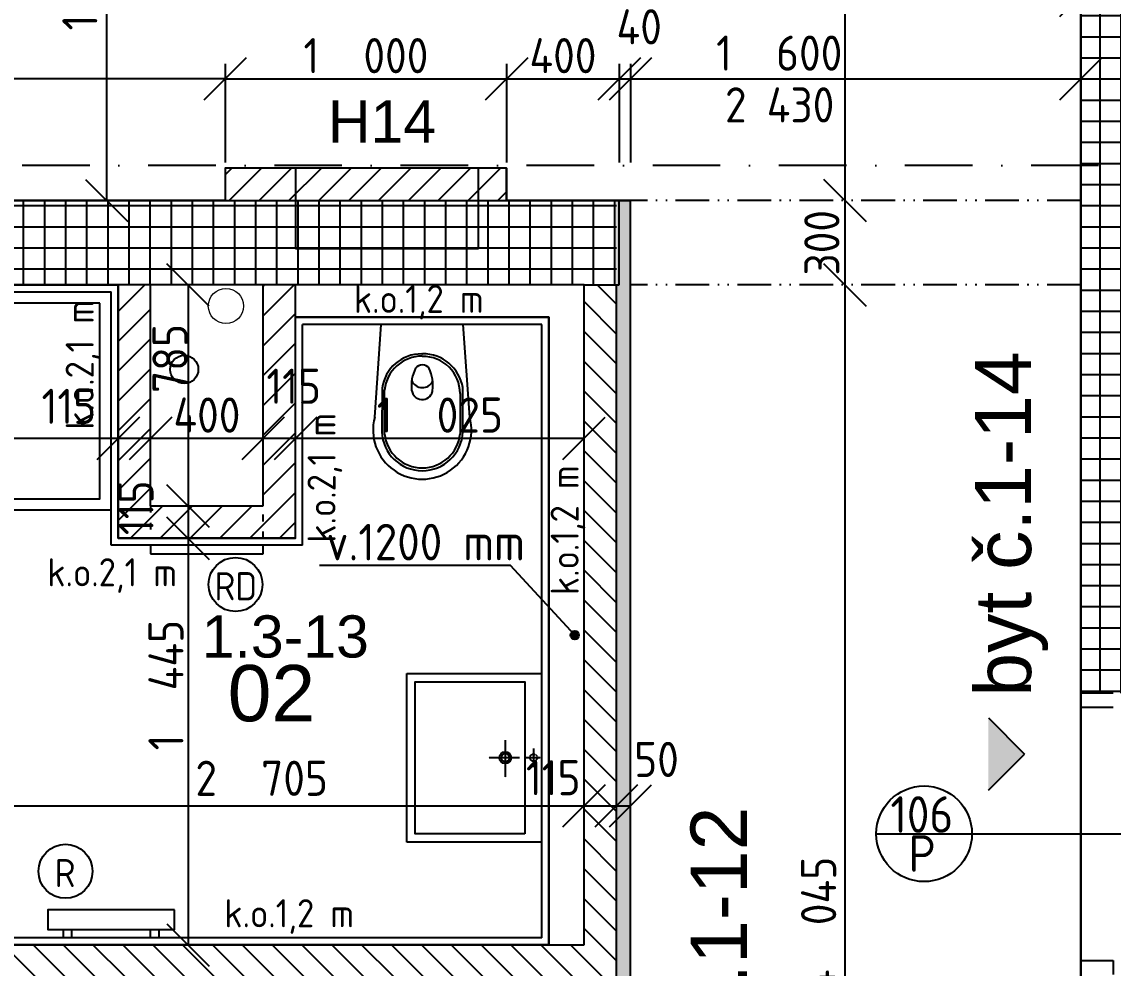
# Model space of a CAD drawing. Extents: x 4511820 to 5180432, y -1526536 to -944957.
# Drawn here: x 5105470 to 5109347, y -1293663 to -1290300 of the extents above; entities that cross this region are included whole.
import ezdxf

# ---------------------------------------------------------------- set-up
doc = ezdxf.new("R2010")
doc.units = 0
doc.header["$MEASUREMENT"] = 0
for name, pattern in [('ACAD_ISO03W100', [30, 12, -18]), ('ACAD_ISO12W100', [22, 12, -3, 0.5, -3, 0.5, -3]), ('BODKOCIARKOVANA_3', [5.6, 3, -1.3, 0, -1.3]), ('DASHED', [0.75, 0.5, -0.25])]:
    doc.linetypes.add(name, pattern=pattern)
doc.layers.get('0').update_dxf_attribs({"linetype": 'CONTINUOUS'})
doc.layers.get('Defpoints').update_dxf_attribs({"color": 61, "linetype": 'CONTINUOUS'})
for name, color, linetype in [('DVERE', 45, 'CONTINUOUS'), ('KÓTY', 4, 'CONTINUOUS'), ('MÚRY', 1, 'CONTINUOUS'), ('osi', 253, 'CONTINUOUS'), ('Plochy', 41, 'CONTINUOUS'), ('POPIS', 7, 'CONTINUOUS'), ('TENKÁ', 7, 'CONTINUOUS'), ('tzb', 153, 'CONTINUOUS'), ('Z-Kúrenie', 101, 'CONTINUOUS'), ('ZARIADOVACIE', 144, 'CONTINUOUS'), ('zz-vetr', 52, 'CONTINUOUS'), ('ŠRAFY', 82, 'CONTINUOUS')]:
    doc.layers.add(name, color=color, linetype=linetype)
doc.layers.add('zz-kanal-splaskova', color=37, linetype='CONTINUOUS', lineweight=18)
doc.styles.add('ARIAL', font='arial.ttf')
doc.styles.add('Style-Arial', font='arial.ttf')
doc.styles.add('STYLE1', font='isocp.shx')
doc.dimstyles.new('STANDARD-50', dxfattribs={"dimtxt": 125, "dimasz": 150, "dimexe": 10, "dimexo": 200, "dimgap": 20, "dimtad": 1, "dimdsep": 46, "dimlunit": 6, "dimtxsty": 'STYLE1', "dimblk1": 'OBLIQUE', "dimblk2": 'OBLIQUE', "dimsah": 1, "dimcen": 2.5, "dimse1": 1, "dimse2": 1, "dimadec": 0, "dimazin": 0, "dimtfac": 1, "dimtmove": 1, "dimatfit": 3, "dimldrblk": 'OBLIQUE', "dimfxl": 1, "dimtolj": 1, "dimtzin": 0, "dimarcsym": 0})
pattern_1 = [(90, (-3307273.674, 493071.734), (-75, 1e-14), []), (180, (-3307273.674, 493071.734), (-1e-14, -75), [])]
pattern_2 = [(45, (515270.5, 128041), (-53.0330086, 53.0330086), [])]

# ---------------------------------------------------------------- blocks, each defined once
blk = doc.blocks.new('_OBLIQUE')
at = {"color": 0, "linetype": 'ByBlock'}
blk.add_line((-0.5, -0.5), (0.5, 0.5), dxfattribs=at)
blk = doc.blocks.new('*D24900')
at = {"layer": 'Defpoints', "color": 0}
for p in [(5108395, -1291235.2), (5108432.5, -1291235.2), (5108432.5, -1295280.2)]:
    blk.add_point(p, dxfattribs=at)
at = {"layer": 'KÓTY', "color": 0, "lineweight": -2}
blk.add_line((5108395, -1295280.2), (5108395, -1291235.2), dxfattribs=at)
at = {"layer": 'KÓTY', "color": 0, "linetype": 'ByBlock', "lineweight": -2, "xscale": 150, "yscale": 150, "zscale": 150}
for p, rotation in [((5108395, -1291235.2), 90), ((5108395, -1295280.2), 270)]:
    blk.add_blockref('_OBLIQUE', p, dxfattribs=dict(at, rotation=rotation))
at = {"layer": 'KÓTY', "color": 0, "insert": (5108301, -1293509), "char_height": 125, "attachment_point": 5, "rotation": 90, "style": 'STYLE1'}
blk.add_mtext('\\A1;4ﾠ045', dxfattribs=at)
blk = doc.blocks.new('*D24901')
at = {"layer": 'Defpoints', "color": 0}
for p in [(5108395, -1290935.2), (5108432.5, -1290935.2), (5108432.5, -1291235.2)]:
    blk.add_point(p, dxfattribs=at)
at = {"layer": 'KÓTY', "color": 0, "lineweight": -2}
blk.add_line((5108395, -1291235.2), (5108395, -1290935.2), dxfattribs=at)
at = {"layer": 'KÓTY', "color": 0, "linetype": 'ByBlock', "lineweight": -2, "xscale": 150, "yscale": 150, "zscale": 150}
for p, rotation in [((5108395, -1290935.2), 90), ((5108395, -1291235.2), 270)]:
    blk.add_blockref('_OBLIQUE', p, dxfattribs=dict(at, rotation=rotation))
at = {"layer": 'KÓTY', "color": 0, "insert": (5108312.5, -1291085.2), "char_height": 125, "attachment_point": 5, "rotation": 90, "style": 'STYLE1'}
blk.add_mtext('\\A1;300', dxfattribs=at)
blk = doc.blocks.new('*D24902')
at = {"layer": 'Defpoints', "color": 0}
for p in [(5108395, -1286325.2), (5108762.5, -1286325.2), (5108432.5, -1290935.2)]:
    blk.add_point(p, dxfattribs=at)
at = {"layer": 'KÓTY', "color": 0, "lineweight": -2}
blk.add_line((5108395, -1290935.2), (5108395, -1286325.2), dxfattribs=at)
at = {"layer": 'KÓTY', "color": 0, "linetype": 'ByBlock', "lineweight": -2, "xscale": 150, "yscale": 150, "zscale": 150}
for p, rotation in [((5108395, -1286325.2), 90), ((5108395, -1290935.2), 270)]:
    blk.add_blockref('_OBLIQUE', p, dxfattribs=dict(at, rotation=rotation))
at = {"layer": 'KÓTY', "color": 0, "insert": (5108312.5, -1288630.2), "char_height": 125, "attachment_point": 5, "rotation": 90, "style": 'STYLE1'}
blk.add_mtext('\\A1;4ﾠ610', dxfattribs=at)
blk = doc.blocks.new('*D25042')
at = {"layer": 'Defpoints', "color": 0}
for p in [(5107467.5, -1293086), (5104762.5, -1293580.2), (5107467.5, -1293580.2)]:
    blk.add_point(p, dxfattribs=at)
at = {"layer": 'KÓTY', "color": 0, "lineweight": -2}
blk.add_line((5104762.5, -1293086), (5107467.5, -1293086), dxfattribs=at)
at = {"layer": 'KÓTY', "color": 0, "linetype": 'ByBlock', "lineweight": -2, "xscale": 150, "yscale": 150, "zscale": 150, "rotation": 180}
blk.add_blockref('_OBLIQUE', (5104762.5, -1293086), dxfattribs=at)
at = {"layer": 'KÓTY', "color": 0, "linetype": 'ByBlock', "lineweight": -2, "xscale": 150, "yscale": 150, "zscale": 150}
blk.add_blockref('_OBLIQUE', (5107467.5, -1293086), dxfattribs=at)
at = {"layer": 'KÓTY', "color": 0, "insert": (5106322, -1292988), "char_height": 125, "attachment_point": 5, "style": 'STYLE1'}
blk.add_mtext('\\A1;2ﾠ705', dxfattribs=at)
blk = doc.blocks.new('*D25044')
at = {"layer": 'Defpoints', "color": 0}
for p in [(5105927.5, -1291235.2), (5105927.5, -1292020.2), (5106060.5, -1292020.2)]:
    blk.add_point(p, dxfattribs=at)
at = {"layer": 'KÓTY', "color": 0, "lineweight": -2}
blk.add_line((5106060.5, -1291235.2), (5106060.5, -1292020.2), dxfattribs=at)
at = {"layer": 'KÓTY', "color": 0, "linetype": 'ByBlock', "lineweight": -2, "xscale": 150, "yscale": 150, "zscale": 150}
for p, rotation in [((5106060.5, -1291235.2), 90), ((5106060.5, -1292020.2), 270)]:
    blk.add_blockref('_OBLIQUE', p, dxfattribs=dict(at, rotation=rotation))
at = {"layer": 'KÓTY', "color": 0, "insert": (5105996.5, -1291496.5), "char_height": 125, "attachment_point": 5, "rotation": 90, "style": 'STYLE1'}
blk.add_mtext('\\A1;785', dxfattribs=at)
blk = doc.blocks.new('*D25046')
at = {"layer": 'Defpoints', "color": 0}
for p in [(5104762.5, -1291780), (5105812.5, -1291780), (5105812.5, -1291780)]:
    blk.add_point(p, dxfattribs=at)
at = {"layer": 'KÓTY', "color": 0, "lineweight": -2}
blk.add_line((5104762.5, -1291780), (5105812.5, -1291780), dxfattribs=at)
at = {"layer": 'KÓTY', "color": 0, "linetype": 'ByBlock', "lineweight": -2, "xscale": 150, "yscale": 150, "zscale": 150, "rotation": 180}
blk.add_blockref('_OBLIQUE', (5104762.5, -1291780), dxfattribs=at)
at = {"layer": 'KÓTY', "color": 0, "linetype": 'ByBlock', "lineweight": -2, "xscale": 150, "yscale": 150, "zscale": 150}
blk.add_blockref('_OBLIQUE', (5105812.5, -1291780), dxfattribs=at)
at = {"layer": 'KÓTY', "color": 0, "insert": (5105210, -1291689.5), "char_height": 125, "attachment_point": 5, "style": 'STYLE1'}
blk.add_mtext('\\A1;1ﾠ050', dxfattribs=at)
blk = doc.blocks.new('*D25047')
at = {"layer": 'Defpoints', "color": 0}
for p in [(5105812.5, -1291780), (5105927.5, -1291780), (5105927.5, -1291780)]:
    blk.add_point(p, dxfattribs=at)
at = {"layer": 'KÓTY', "color": 0, "lineweight": -2}
blk.add_line((5105812.5, -1291780), (5105927.5, -1291780), dxfattribs=at)
at = {"layer": 'KÓTY', "color": 0, "linetype": 'ByBlock', "lineweight": -2, "xscale": 150, "yscale": 150, "zscale": 150, "rotation": 180}
blk.add_blockref('_OBLIQUE', (5105812.5, -1291780), dxfattribs=at)
at = {"layer": 'KÓTY', "color": 0, "linetype": 'ByBlock', "lineweight": -2, "xscale": 150, "yscale": 150, "zscale": 150}
blk.add_blockref('_OBLIQUE', (5105927.5, -1291780), dxfattribs=at)
at = {"layer": 'KÓTY', "color": 0, "insert": (5105637, -1291666.5), "char_height": 125, "attachment_point": 5, "style": 'STYLE1'}
blk.add_mtext('\\A1;115', dxfattribs=at)
blk = doc.blocks.new('*D25048')
at = {"layer": 'Defpoints', "color": 0}
for p in [(5105927.5, -1291780), (5106327.5, -1291780), (5106327.5, -1291780)]:
    blk.add_point(p, dxfattribs=at)
at = {"layer": 'KÓTY', "color": 0, "lineweight": -2}
blk.add_line((5105927.5, -1291780), (5106327.5, -1291780), dxfattribs=at)
at = {"layer": 'KÓTY', "color": 0, "linetype": 'ByBlock', "lineweight": -2, "xscale": 150, "yscale": 150, "zscale": 150, "rotation": 180}
blk.add_blockref('_OBLIQUE', (5105927.5, -1291780), dxfattribs=at)
at = {"layer": 'KÓTY', "color": 0, "linetype": 'ByBlock', "lineweight": -2, "xscale": 150, "yscale": 150, "zscale": 150}
blk.add_blockref('_OBLIQUE', (5106327.5, -1291780), dxfattribs=at)
at = {"layer": 'KÓTY', "color": 0, "insert": (5106127.5, -1291697.5), "char_height": 125, "attachment_point": 5, "style": 'STYLE1'}
blk.add_mtext('\\A1;400', dxfattribs=at)
blk = doc.blocks.new('*D25049')
at = {"layer": 'Defpoints', "color": 0}
for p in [(5106327.5, -1291780), (5106442.5, -1291780), (5106442.5, -1291780)]:
    blk.add_point(p, dxfattribs=at)
at = {"layer": 'KÓTY', "color": 0, "lineweight": -2}
blk.add_line((5106327.5, -1291780), (5106442.5, -1291780), dxfattribs=at)
at = {"layer": 'KÓTY', "color": 0, "linetype": 'ByBlock', "lineweight": -2, "xscale": 150, "yscale": 150, "zscale": 150, "rotation": 180}
blk.add_blockref('_OBLIQUE', (5106327.5, -1291780), dxfattribs=at)
at = {"layer": 'KÓTY', "color": 0, "linetype": 'ByBlock', "lineweight": -2, "xscale": 150, "yscale": 150, "zscale": 150}
blk.add_blockref('_OBLIQUE', (5106442.5, -1291780), dxfattribs=at)
at = {"layer": 'KÓTY', "color": 0, "insert": (5106435.8, -1291595), "char_height": 125, "attachment_point": 5, "style": 'STYLE1'}
blk.add_mtext('\\A1;115', dxfattribs=at)
blk = doc.blocks.new('*D25050')
at = {"layer": 'Defpoints', "color": 0}
for p in [(5106442.5, -1291780), (5107467.5, -1291780), (5107467.5, -1291780)]:
    blk.add_point(p, dxfattribs=at)
at = {"layer": 'KÓTY', "color": 0, "lineweight": -2}
blk.add_line((5106442.5, -1291780), (5107467.5, -1291780), dxfattribs=at)
at = {"layer": 'KÓTY', "color": 0, "linetype": 'ByBlock', "lineweight": -2, "xscale": 150, "yscale": 150, "zscale": 150, "rotation": 180}
blk.add_blockref('_OBLIQUE', (5106442.5, -1291780), dxfattribs=at)
at = {"layer": 'KÓTY', "color": 0, "linetype": 'ByBlock', "lineweight": -2, "xscale": 150, "yscale": 150, "zscale": 150}
blk.add_blockref('_OBLIQUE', (5107467.5, -1291780), dxfattribs=at)
at = {"layer": 'KÓTY', "color": 0, "insert": (5106955, -1291697.5), "char_height": 125, "attachment_point": 5, "style": 'STYLE1'}
blk.add_mtext('\\A1;1ﾠ025', dxfattribs=at)
blk = doc.blocks.new('*D25051')
at = {"layer": 'Defpoints', "color": 0}
for p in [(5106060.5, -1292020.2), (5106060.5, -1292135.2), (5106060.5, -1292135.2)]:
    blk.add_point(p, dxfattribs=at)
at = {"layer": 'KÓTY', "color": 0, "lineweight": -2}
blk.add_line((5106060.5, -1292020.2), (5106060.5, -1292135.2), dxfattribs=at)
at = {"layer": 'KÓTY', "color": 0, "linetype": 'ByBlock', "lineweight": -2, "xscale": 150, "yscale": 150, "zscale": 150}
for p, rotation in [((5106060.5, -1292020.2), 90), ((5106060.5, -1292135.2), 270)]:
    blk.add_blockref('_OBLIQUE', p, dxfattribs=dict(at, rotation=rotation))
at = {"layer": 'KÓTY', "color": 0, "insert": (5105875.5, -1292026.9), "char_height": 125, "attachment_point": 5, "rotation": 90, "style": 'STYLE1'}
blk.add_mtext('\\A1;115', dxfattribs=at)
blk = doc.blocks.new('*D25052')
at = {"layer": 'Defpoints', "color": 0}
for p in [(5105812.5, -1292135.2), (5105812.5, -1293580.2), (5106060.5, -1293580.2)]:
    blk.add_point(p, dxfattribs=at)
at = {"layer": 'KÓTY', "color": 0, "lineweight": -2}
blk.add_line((5106060.5, -1292135.2), (5106060.5, -1293580.2), dxfattribs=at)
at = {"layer": 'KÓTY', "color": 0, "linetype": 'ByBlock', "lineweight": -2, "xscale": 150, "yscale": 150, "zscale": 150}
for p, rotation in [((5106060.5, -1292135.2), 90), ((5106060.5, -1293580.2), 270)]:
    blk.add_blockref('_OBLIQUE', p, dxfattribs=dict(at, rotation=rotation))
at = {"layer": 'KÓTY', "color": 0, "insert": (5105982, -1292657), "char_height": 125, "attachment_point": 5, "rotation": 90, "style": 'STYLE1'}
blk.add_mtext('\\A1;1ﾠ445', dxfattribs=at)
blk = doc.blocks.new('*D25053')
at = {"layer": 'Defpoints', "color": 0}
for p in [(5107467.5, -1293086), (5107582.5, -1293086), (5107582.5, -1293086)]:
    blk.add_point(p, dxfattribs=at)
at = {"layer": 'KÓTY', "color": 0, "lineweight": -2}
blk.add_line((5107467.5, -1293086), (5107582.5, -1293086), dxfattribs=at)
at = {"layer": 'KÓTY', "color": 0, "linetype": 'ByBlock', "lineweight": -2, "xscale": 150, "yscale": 150, "zscale": 150, "rotation": 180}
blk.add_blockref('_OBLIQUE', (5107467.5, -1293086), dxfattribs=at)
at = {"layer": 'KÓTY', "color": 0, "linetype": 'ByBlock', "lineweight": -2, "xscale": 150, "yscale": 150, "zscale": 150}
blk.add_blockref('_OBLIQUE', (5107582.5, -1293086), dxfattribs=at)
at = {"layer": 'KÓTY', "color": 0, "insert": (5107358, -1292986), "char_height": 125, "attachment_point": 5, "style": 'STYLE1'}
blk.add_mtext('\\A1;115', dxfattribs=at)
blk = doc.blocks.new('*D25054')
at = {"layer": 'Defpoints', "color": 0}
for p in [(5107582.5, -1293086), (5107632.5, -1293086), (5107632.5, -1293086)]:
    blk.add_point(p, dxfattribs=at)
at = {"layer": 'KÓTY', "color": 0, "lineweight": -2}
blk.add_line((5107582.5, -1293086), (5107632.5, -1293086), dxfattribs=at)
at = {"layer": 'KÓTY', "color": 0, "linetype": 'ByBlock', "lineweight": -2, "xscale": 150, "yscale": 150, "zscale": 150, "rotation": 180}
blk.add_blockref('_OBLIQUE', (5107582.5, -1293086), dxfattribs=at)
at = {"layer": 'KÓTY', "color": 0, "linetype": 'ByBlock', "lineweight": -2, "xscale": 150, "yscale": 150, "zscale": 150}
blk.add_blockref('_OBLIQUE', (5107632.5, -1293086), dxfattribs=at)
at = {"layer": 'KÓTY', "color": 0, "insert": (5107725, -1292921), "char_height": 125, "attachment_point": 5, "style": 'STYLE1'}
blk.add_mtext('\\A1;50', dxfattribs=at)
blk = doc.blocks.new('*D25055')
at = {"layer": 'Defpoints', "color": 0}
for p in [(5105544, -1289700.2), (5105544, -1290935.2), (5105771, -1290935.2)]:
    blk.add_point(p, dxfattribs=at)
at = {"layer": 'KÓTY', "color": 0, "lineweight": -2}
blk.add_line((5105771, -1289700.2), (5105771, -1290935.2), dxfattribs=at)
at = {"layer": 'KÓTY', "color": 0, "linetype": 'ByBlock', "lineweight": -2, "xscale": 150, "yscale": 150, "zscale": 150}
for p, rotation in [((5105771, -1289700.2), 90), ((5105771, -1290935.2), 270)]:
    blk.add_blockref('_OBLIQUE', p, dxfattribs=dict(at, rotation=rotation))
at = {"layer": 'KÓTY', "color": 0, "insert": (5105676, -1290105.5), "char_height": 125, "attachment_point": 5, "rotation": 90, "style": 'STYLE1'}
blk.add_mtext('\\A1;1ﾠ235', dxfattribs=at)
blk = doc.blocks.new('*D25056')
at = {"layer": 'Defpoints', "color": 0}
for p in [(5109232.5, -1290206), (5102892.5, -1290868.7), (5109232.5, -1290868.7)]:
    blk.add_point(p, dxfattribs=at)
at = {"layer": 'KÓTY', "color": 0, "lineweight": -2}
blk.add_line((5102892.5, -1290206), (5109232.5, -1290206), dxfattribs=at)
at = {"layer": 'KÓTY', "color": 0, "linetype": 'ByBlock', "lineweight": -2, "xscale": 150, "yscale": 150, "zscale": 150, "rotation": 180}
blk.add_blockref('_OBLIQUE', (5102892.5, -1290206), dxfattribs=at)
at = {"layer": 'KÓTY', "color": 0, "linetype": 'ByBlock', "lineweight": -2, "xscale": 150, "yscale": 150, "zscale": 150}
blk.add_blockref('_OBLIQUE', (5109232.5, -1290206), dxfattribs=at)
at = {"layer": 'KÓTY', "color": 0, "insert": (5106062.5, -1290123.5), "char_height": 125, "attachment_point": 5, "style": 'STYLE1'}
blk.add_mtext('\\A1;6ﾠ340', dxfattribs=at)
blk = doc.blocks.new('*D25057')
at = {"layer": 'Defpoints', "color": 0}
for p in [(5107192.5, -1290503), (5106192.5, -1290820.2), (5107192.5, -1290820.2)]:
    blk.add_point(p, dxfattribs=at)
at = {"layer": 'KÓTY', "color": 0, "lineweight": -2}
blk.add_line((5106192.5, -1290503), (5107192.5, -1290503), dxfattribs=at)
at = {"layer": 'KÓTY', "color": 0, "linetype": 'ByBlock', "lineweight": -2, "xscale": 150, "yscale": 150, "zscale": 150, "rotation": 180}
blk.add_blockref('_OBLIQUE', (5106192.5, -1290503), dxfattribs=at)
at = {"layer": 'KÓTY', "color": 0, "linetype": 'ByBlock', "lineweight": -2, "xscale": 150, "yscale": 150, "zscale": 150}
blk.add_blockref('_OBLIQUE', (5107192.5, -1290503), dxfattribs=at)
at = {"layer": 'KÓTY', "color": 0, "insert": (5106692.5, -1290420.5), "char_height": 125, "attachment_point": 5, "style": 'STYLE1'}
blk.add_mtext('\\A1;1ﾠ000', dxfattribs=at)
blk = doc.blocks.new('*D25060')
at = {"layer": 'Defpoints', "color": 0}
for p in [(5109232.5, -1290503), (5107632.5, -1290935.2), (5109232.5, -1290935.2)]:
    blk.add_point(p, dxfattribs=at)
at = {"layer": 'KÓTY', "color": 0, "lineweight": -2}
blk.add_line((5107632.5, -1290503), (5109232.5, -1290503), dxfattribs=at)
at = {"layer": 'KÓTY', "color": 0, "linetype": 'ByBlock', "lineweight": -2, "xscale": 150, "yscale": 150, "zscale": 150, "rotation": 180}
blk.add_blockref('_OBLIQUE', (5107632.5, -1290503), dxfattribs=at)
at = {"layer": 'KÓTY', "color": 0, "linetype": 'ByBlock', "lineweight": -2, "xscale": 150, "yscale": 150, "zscale": 150}
blk.add_blockref('_OBLIQUE', (5109232.5, -1290503), dxfattribs=at)
at = {"layer": 'KÓTY', "color": 0, "insert": (5108161, -1290411.5), "char_height": 125, "attachment_point": 5, "style": 'STYLE1'}
blk.add_mtext('\\A1;1ﾠ600', dxfattribs=at)
blk = doc.blocks.new('*D25061')
at = {"layer": 'Defpoints', "color": 0}
for p in [(5102892.5, -1290503), (5102892.5, -1290935.2), (5106192.5, -1290935.2)]:
    blk.add_point(p, dxfattribs=at)
at = {"layer": 'KÓTY', "color": 0, "lineweight": -2}
blk.add_line((5106192.5, -1290503), (5102892.5, -1290503), dxfattribs=at)
at = {"layer": 'KÓTY', "color": 0, "linetype": 'ByBlock', "lineweight": -2, "xscale": 150, "yscale": 150, "zscale": 150, "rotation": 180}
blk.add_blockref('_OBLIQUE', (5102892.5, -1290503), dxfattribs=at)
at = {"layer": 'KÓTY', "color": 0, "linetype": 'ByBlock', "lineweight": -2, "xscale": 150, "yscale": 150, "zscale": 150}
blk.add_blockref('_OBLIQUE', (5106192.5, -1290503), dxfattribs=at)
at = {"layer": 'KÓTY', "color": 0, "insert": (5104542.5, -1290420.5), "char_height": 125, "attachment_point": 5, "style": 'STYLE1'}
blk.add_mtext('\\A1;3ﾠ300', dxfattribs=at)
blk = doc.blocks.new('*D31510')
at = {"layer": 'Defpoints', "color": 0}
for p in [(5107592.5, -1290503), (5107192.5, -1290820.2), (5107592.5, -1290938.1)]:
    blk.add_point(p, dxfattribs=at)
at = {"layer": 'KÓTY', "color": 0, "lineweight": -2}
blk.add_line((5107192.5, -1290503), (5107592.5, -1290503), dxfattribs=at)
at = {"layer": 'KÓTY', "color": 0, "linetype": 'ByBlock', "lineweight": -2, "xscale": 150, "yscale": 150, "zscale": 150, "rotation": 180}
blk.add_blockref('_OBLIQUE', (5107192.5, -1290503), dxfattribs=at)
at = {"layer": 'KÓTY', "color": 0, "linetype": 'ByBlock', "lineweight": -2, "xscale": 150, "yscale": 150, "zscale": 150}
blk.add_blockref('_OBLIQUE', (5107592.5, -1290503), dxfattribs=at)
at = {"layer": 'KÓTY', "color": 0, "insert": (5107392.5, -1290420.5), "char_height": 125, "attachment_point": 5, "style": 'STYLE1'}
blk.add_mtext('\\A1;400', dxfattribs=at)
blk = doc.blocks.new('*D31511')
at = {"layer": 'Defpoints', "color": 0}
for p in [(5107632.5, -1290503), (5107592.5, -1290935.2), (5107632.5, -1290935.2)]:
    blk.add_point(p, dxfattribs=at)
at = {"layer": 'KÓTY', "color": 0, "lineweight": -2}
blk.add_line((5107592.5, -1290503), (5107632.5, -1290503), dxfattribs=at)
at = {"layer": 'KÓTY', "color": 0, "linetype": 'ByBlock', "lineweight": -2, "xscale": 150, "yscale": 150, "zscale": 150, "rotation": 180}
blk.add_blockref('_OBLIQUE', (5107592.5, -1290503), dxfattribs=at)
at = {"layer": 'KÓTY', "color": 0, "linetype": 'ByBlock', "lineweight": -2, "xscale": 150, "yscale": 150, "zscale": 150}
blk.add_blockref('_OBLIQUE', (5107632.5, -1290503), dxfattribs=at)
at = {"layer": 'KÓTY', "color": 0, "insert": (5107663.3, -1290318), "char_height": 125, "attachment_point": 5, "style": 'STYLE1'}
blk.add_mtext('\\A1;40', dxfattribs=at)

msp = doc.modelspace()

# ---------------------------------------------------------------- hatches: boundary and pattern name
at = {"layer": 'KÓTY'}
h = msp.add_hatch(color=256, dxfattribs=at)
h.dxf.hatch_style = 1
h.paths.add_polyline_path([(5107449.5, -1292479.469, 0.65381715), (5107424.326, -1292468.447, 1.52947961)])
at = {"layer": 'TENKÁ'}
h = msp.add_hatch(color=256, dxfattribs=at)
h.dxf.hatch_style = 1
h.paths.add_polyline_path([(5108904.09, -1293030.602), (5108904.09, -1292773.781), (5109032.5, -1292902.191)])
at = {"layer": 'ŠRAFY', "ltscale": 0.25}
h = msp.add_hatch(dxfattribs=at)
h.set_pattern_fill('ANSI37', color=256, scale=600, angle=45)
h.set_pattern_definition(pattern_1)
h.paths.add_polyline_path([(5109347.5, -1292685.191), (5109532.5, -1292685.191), (5109532.5, -1292570.191), (5109532.5, -1290685.191), (5109532.5, -1290570.191), (5109532.5, -1290170.191), (5109532.5, -1290005.191), (5109532.5, -1289935.191), (5109347.5, -1289935.191), (5109347.5, -1289880.191), (5109232.5, -1289880.191), (5109232.5, -1292685.191)])
h = msp.add_hatch(dxfattribs=at)
h.set_pattern_fill('ANSI31', color=256, scale=600, style=0)
h.set_pattern_definition(pattern_2)
h.paths.add_polyline_path([(5107192.5, -1290935.191), (5107192.5, -1290820.191), (5106192.5, -1290820.191), (5106192.5, -1290935.191)])
h = msp.add_hatch(dxfattribs=at)
h.set_pattern_fill('ANSI37', color=256, scale=600, angle=45)
h.set_pattern_definition(pattern_1)
h.paths.add_polyline_path([(5104092.5, -1291050.191), (5104092.5, -1290935.191), (5106192.5, -1290935.191), (5107192.5, -1290935.191), (5107582.5, -1290935.191), (5107582.5, -1291235.191), (5107467.5, -1291235.191), (5106442.5, -1291235.191), (5106327.5, -1291235.191), (5105927.5, -1291235.191), (5105812.5, -1291235.191), (5104762.5, -1291235.191), (5104647.5, -1291235.191), (5104092.5, -1291235.191)])
at = {"layer": 'ŠRAFY'}
h = msp.add_hatch(dxfattribs=at)
h.set_pattern_fill('DOTS', color=256, scale=250, angle=90)
h.set_pattern_definition([(90, (9e-09, -175781), (-15.625, 7.8125), [0, -15.625])])
h.paths.add_polyline_path([(5107582.5, -1290935.191), (5107582.5, -1293745.191), (5107632.5, -1293745.191), (5107632.5, -1290935.191)])
at = {"layer": 'ŠRAFY', "ltscale": 0.25}
h = msp.add_hatch(dxfattribs=at)
h.set_pattern_fill('ANSI31', color=256, scale=600, angle=90, style=0)
h.set_pattern_definition([(135, (-2904913.184, 46881.926), (-53.0330086, -53.0330086), [])])
h.paths.add_polyline_path([(5107582.5, -1293745.191), (5107582.5, -1291235.191), (5107467.5, -1291235.191), (5107467.5, -1293580.191), (5107342.5, -1293580.191), (5104762.5, -1293580.191), (5104647.5, -1293580.191), (5103770, -1293580.191), (5102892.5, -1293580.191), (5102892.5, -1292980.191), (5102892.5, -1292950.191), (5102892.5, -1292905.191), (5102777.5, -1292905.191), (5102777.5, -1293695.191), (5107467.5, -1293695.191), (5107467.5, -1293745.191)])
h = msp.add_hatch(dxfattribs=at)
h.set_pattern_fill('ANSI31', color=256, scale=600, style=0)
h.set_pattern_definition(pattern_2)
h.paths.add_polyline_path([(5105812.5, -1291235.191), (5105812.5, -1292135.191), (5106442.5, -1292135.191), (5106442.5, -1291235.191), (5106327.5, -1291235.191), (5106327.5, -1292020.191), (5105927.5, -1292020.191), (5105927.5, -1291235.191)])

# ---------------------------------------------------------------- linework, layer by layer
at = {"layer": 'DVERE'}
msp.add_line((5109232.5, -1293635.191), (5109232.5, -1292735.191), dxfattribs=at)
at = {"layer": 'DVERE', "ltscale": 0.25}
for p, q in [((5108505.672, -1293185.191), (5108845.672, -1293185.191)), ((5108505.672, -1293185.191), (5108845.672, -1293185.191)), ((5108782.672, -1293185.191), (5110185.328, -1293185.191))]:
    msp.add_line(p, q, dxfattribs=at)
msp.add_circle((5108675.672, -1293185.191), 170, dxfattribs=at)
at = {"layer": 'KÓTY', "ltscale": 0.25}
for p, q in [((5106192.5, -1290449.597), (5106192.5, -1290799.597)), ((5107192.5, -1290449.597), (5107192.5, -1290799.597)), ((5107592.5, -1290449.597), (5107592.5, -1290799.597)), ((5107632.5, -1290449.597), (5107632.5, -1290799.597))]:
    msp.add_line(p, q, dxfattribs=at)
at = {"layer": 'KÓTY'}
for p, q in [((5107206.5, -1292232.469), (5106527, -1292232.469)), ((5107434.5, -1292479.469), (5107206.5, -1292232.469))]:
    msp.add_line(p, q, dxfattribs=at)
msp.add_circle((5107434.5, -1292479.469), 15, dxfattribs=at)
at = {"layer": 'MÚRY'}
for p, q in [((5109232.5, -1292735.191), (5109232.5, -1289725.191)), ((5107192.5, -1290820.191), (5106192.5, -1290820.191)), ((5106192.5, -1290820.191), (5106192.5, -1290935.191)), ((5107192.5, -1290820.191), (5107192.5, -1290935.191)), ((5104007.5, -1290935.191), (5106192.5, -1290935.191)), ((5107192.5, -1290935.191), (5107632.5, -1290935.191)), ((5107632.5, -1293745.191), (5107632.5, -1290935.191)), ((5105812.5, -1291235.191), (5104762.5, -1291235.191)), ((5105812.5, -1292135.191), (5105812.5, -1291235.191)), ((5106327.5, -1291235.191), (5105927.5, -1291235.191)), ((5105927.5, -1292020.191), (5105927.5, -1291235.191)), ((5106327.5, -1292020.191), (5106327.5, -1291235.191)), ((5107467.5, -1291235.191), (5106442.5, -1291235.191)), ((5106442.5, -1292135.191), (5106442.5, -1291235.191)), ((5107467.5, -1293580.191), (5107467.5, -1291235.191)), ((5105927.5, -1292020.191), (5106327.5, -1292020.191)), ((5109232.5, -1292735.191), (5109347.5, -1292735.191)), ((5109232.5, -1295280.191), (5109232.5, -1293635.191)), ((5109232.5, -1293635.191), (5109347.5, -1293635.191)), ((5109347.5, -1293635.191), (5109347.5, -1293685.191))]:
    msp.add_line(p, q, dxfattribs=at)
at = {"layer": 'MÚRY', "ltscale": 0.25}
for p, q in [((5106442.5, -1292135.191), (5105812.5, -1292135.191)), ((5104762.5, -1293580.191), (5107467.5, -1293580.191))]:
    msp.add_line(p, q, dxfattribs=at)
at = {"layer": 'osi', "linetype": 'BODKOCIARKOVANA_3', "ltscale": 80}
msp.add_line((5157242.5, -1290810.191), (5093572.5, -1290810.191), dxfattribs=at)
at = {"layer": 'Plochy'}
for points in [[(5102892.5, -1290935.191), (5102892.5, -1289385.191), (5104092.5, -1289385.191), (5104092.5, -1289665.191), (5105192.5, -1289665.191), (5105192.5, -1289700.191), (5105392.5, -1289700.191), (5105392.5, -1288275.191), (5107192.5, -1288275.191), (5107192.5, -1286325.191), (5109232.5, -1286325.191), (5109232.5, -1295280.191), (5107632.5, -1295280.191), (5107632.5, -1290935.191), (5107192.5, -1290935.191), (5107192.5, -1290820.191), (5106192.5, -1290820.191), (5106192.5, -1290935.191)], [(5104762.5, -1293580.191), (5104762.5, -1291235.191), (5105812.5, -1291235.191), (5105812.5, -1292135.191), (5106442.5, -1292135.191), (5106442.5, -1291350.191), (5107342.5, -1291350.191), (5107342.5, -1293580.191)]]:
    msp.add_lwpolyline(points, close=True, dxfattribs=at)
at = {"layer": 'TENKÁ'}
for p, q in [((5106192.5, -1290935.191), (5107192.5, -1290935.191)), ((5105927.5, -1291235.191), (5105812.5, -1291235.191)), ((5106442.5, -1291235.191), (5106327.5, -1291235.191)), ((5107467.5, -1291235.191), (5107592.5, -1291235.191)), ((5109347.5, -1292685.191), (5109232.5, -1292685.191)), ((5108904.09, -1292773.781), (5109032.5, -1292902.191)), ((5108904.09, -1293030.602), (5109032.5, -1292902.191))]:
    msp.add_line(p, q, dxfattribs=at)
at = {"layer": 'TENKÁ', "ltscale": 0.25}
for p, q in [((5107592.5, -1291235.191), (5107592.5, -1290935.191)), ((5107582.5, -1293845.191), (5107582.5, -1291235.191)), ((5104787.5, -1291260.191), (5105787.5, -1291260.191)), ((5105787.5, -1292160.191), (5105787.5, -1291260.191)), ((5107342.5, -1291350.191), (5106442.5, -1291350.191)), ((5107342.5, -1293580.191), (5107342.5, -1291350.191)), ((5106467.5, -1292160.191), (5106467.5, -1291375.191)), ((5107317.5, -1291375.191), (5106467.5, -1291375.191)), ((5107317.5, -1293555.191), (5107317.5, -1291375.191)), ((5105787.5, -1292035.191), (5104787.5, -1292035.191)), ((5106467.5, -1292160.191), (5105787.5, -1292160.191)), ((5107317.5, -1293555.191), (5104762.5, -1293555.191))]:
    msp.add_line(p, q, dxfattribs=at)
at = {"layer": 'TENKÁ', "linetype": 'ACAD_ISO12W100', "ltscale": 10}
for p, q in [((5109232.5, -1290935.191), (5107632.5, -1290935.191)), ((5109232.5, -1291235.191), (5107632.5, -1291235.191))]:
    msp.add_line(p, q, dxfattribs=at)
at = {"layer": 'tzb'}
for p, q in [((5106442.5, -1290820.191), (5106442.5, -1291105.191)), ((5107092.5, -1291105.191), (5107092.5, -1290820.191)), ((5106442.5, -1291105.191), (5107092.5, -1291105.191)), ((5105927.5, -1292160.191), (5105927.5, -1292190.191)), ((5106327.5, -1292190.191), (5106327.5, -1292160.191)), ((5105927.5, -1292190.191), (5106327.5, -1292190.191))]:
    msp.add_line(p, q, dxfattribs=at)
at = {"layer": 'tzb', "linetype": 'ACAD_ISO03W100', "ltscale": 2}
for p, q in [((5105927.5, -1292020.191), (5105927.5, -1292135.191)), ((5106327.5, -1292135.191), (5106327.5, -1292020.191))]:
    msp.add_line(p, q, dxfattribs=at)
at = {"layer": 'tzb'}
msp.add_circle((5106229.022, -1292299.418), 96, dxfattribs=at)
at = {"layer": 'Z-Kúrenie', "linetype": 'Continuous'}
for p, q in [((5105617.5, -1293555.191), (5105617.5, -1293525.191)), ((5105647.5, -1293555.191), (5105647.5, -1293525.191)), ((5105927.5, -1293555.191), (5105927.5, -1293525.191)), ((5105957.5, -1293555.191), (5105957.5, -1293525.191))]:
    msp.add_line(p, q, dxfattribs=at)
msp.add_lwpolyline([(5106012.5, -1293455.191), (5105562.5, -1293455.191), (5105562.5, -1293525.191), (5106012.5, -1293525.191)], close=True, dxfattribs=at)
msp.add_circle((5105625.071, -1293318.406), 96, dxfattribs=at)
at = {"layer": 'ZARIADOVACIE'}
for p, q in [((5106723.687, -1291705.19), (5106746.763, -1291375.191)), ((5107061.314, -1291705.19), (5107038.238, -1291375.191)), ((5106749.956, -1291602.326), (5106748.83, -1291757.481)), ((5106758.853, -1291763.655), (5106758.853, -1291608.994)), ((5107026.863, -1291620.834), (5107026.863, -1291763.655)), ((5107036.718, -1291757.481), (5107036.718, -1291600.072))]:
    msp.add_line(p, q, dxfattribs=at)
at = {"layer": 'ZARIADOVACIE', "linetype": 'Continuous'}
for p, q in [((5106890.802, -1291480.071), (5106893.619, -1291479.508)), ((5106892.5, -1291488.16), (5106893.396, -1291488.981)), ((5106929.065, -1291614.189), (5106929.226, -1291610.479))]:
    msp.add_line(p, q, dxfattribs=at)
at = {"layer": 'ZARIADOVACIE', "ltscale": 0.25}
for p, q in [((5106837.5, -1293215.191), (5106837.5, -1292615.191)), ((5106837.5, -1292615.191), (5107317.5, -1292615.191)), ((5107317.5, -1293215.191), (5106837.5, -1293215.191))]:
    msp.add_line(p, q, dxfattribs=at)
at = {"layer": 'ZARIADOVACIE', "linetype": 'DASHED'}
for p, q in [((5107187.729, -1292852.203), (5107187.729, -1292983.657)), ((5107238.393, -1292915.191), (5107128.848, -1292915.191)), ((5107312.799, -1292915.191), (5107260.765, -1292915.191)), ((5107288.152, -1292882.328), (5107288.152, -1292948.055))]:
    msp.add_line(p, q, dxfattribs=at)
at = {"layer": 'ZARIADOVACIE', "linetype": 'Continuous'}
msp.add_lwpolyline([(5105747.5, -1291300.191), (5104827.5, -1291300.191), (5104827.5, -1291995.191), (5105747.5, -1291995.191)], close=True, dxfattribs=at)
at = {"layer": 'ZARIADOVACIE', "ltscale": 0.25}
msp.add_lwpolyline([(5107257.5, -1293185.191), (5106867.5, -1293185.191), (5106867.5, -1292645.191), (5107257.5, -1292645.191)], close=True, dxfattribs=at)
msp.add_lwpolyline([(5107257.5, -1293185.191), (5106867.5, -1293185.191), (5106867.5, -1292645.191), (5107257.5, -1292645.191)], close=True, dxfattribs=at)
at = {"layer": 'ZARIADOVACIE', "linetype": 'Continuous'}
for centre, radius in [((5107187.462, -1292914.918), 20.877), ((5107187.729, -1292915.191), 14.781)]:
    msp.add_circle(centre, radius, dxfattribs=at)
at = {"layer": 'ZARIADOVACIE', "linetype": 'DASHED'}
msp.add_circle((5107288.152, -1292914.878), 12.931, dxfattribs=at)
at = {"layer": 'ZARIADOVACIE', "linetype": 'Continuous'}
for centre, radius, start, end in [((5106889.449, -1291620.772), 140.707, 89.449007, 172.467037), ((5106893.937, -1291624.335), 144.828, 9.644186, 90.125906), ((5106891.57, -1291621.457), 133.3, 89.600093, 174.635422), ((5106892.996, -1291548.899), 29.701, 35.733795, 143.655963), ((5106894.98, -1291620.855), 131.883, 0.009129, 90.688221), ((5106988.274, -1291593.109), 134.275, 152.591351, 186.76835), ((5106792.387, -1291591.1), 138.205, 351.939221, 25.522023), ((5106893.069, -1291558.789), 41.261, 203.590956, 333.232972), ((5106892.5, -1291604.504), 37.825, 186.725682, 345.163801), ((5106892.5, -1291750.423), 174.768, 164.999903, 14.999834), ((5106892.774, -1291751.107), 144.085, 182.535471, 357.464529), ((5106892.858, -1291750.547), 134.645, 185.586614, 354.413386)]:
    msp.add_arc(centre, radius, start, end, dxfattribs=at)
at = {"layer": 'zz-kanal-splaskova'}
msp.add_circle((5106195, -1291310.191), 62.5, dxfattribs=at)
at = {"layer": 'zz-vetr'}
msp.add_circle((5106046.86, -1291535.191), 50, dxfattribs=at)

# ---------------------------------------------------------------- texts
at = {"layer": 'DVERE', "style": 'STYLE1'}
for s, p in [('106', (5108556.142, -1293181.691)), ('P', (5108620.642, -1293320.328))]:
    msp.add_text(s, height=130, dxfattribs=at).set_placement(p)
at = {"layer": 'KÓTY', "insert": (5108162.498, -1290595.457), "char_height": 125, "attachment_point": 5, "style": 'STYLE1'}
msp.add_mtext('\\A1;2 430', dxfattribs=at)
at = {"layer": 'POPIS', "color": 41, "ltscale": 0.25, "style": 'Style-Arial'}
for s, p in [('byt č.1-14', (5109055.971, -1292697.887)), ('byt č.1-12', (5108045.974, -1294315.491))]:
    msp.add_text(s, height=200, rotation=90, dxfattribs=at).set_placement(p)
at = {"layer": 'POPIS', "lineweight": 40, "ltscale": 0.25, "style": 'ARIAL'}
for s, height, p in [('1.3-13', 150, (5106108.911, -1292559.079)), ('02', 200, (5106201.329, -1292785.579))]:
    msp.add_text(s, height=height, dxfattribs=at).set_placement(p)
at = {"layer": 'TENKÁ', "linetype": 'Continuous', "style": 'STYLE1'}
for s, height, p in [('k.o.1,2 m', 100, (5106649.662, -1291334.513)), ('v.1200 mm', 130, (5106551.372, -1292213.886)), ('k.o.2,1 m', 100, (5105560.532, -1292306.014)), ('k.o.1,2 m', 100, (5106189.458, -1293517.553))]:
    msp.add_text(s, height=height, dxfattribs=at).set_placement(p)
for s, p in [('k.o.2,1 m', (5105725.542, -1291749.542)), ('k.o.2,1 m', (5106584.889, -1292150.953)), ('k.o.1,2 m', (5107448.629, -1292337.052))]:
    msp.add_text(s, height=100, rotation=90, dxfattribs=at).set_placement(p)
at = {"layer": 'tzb', "lineweight": 40, "ltscale": 0.25, "style": 'ARIAL'}
msp.add_text('H14', height=150, dxfattribs=at).set_placement((5106557.671, -1290729.342))
at = {"layer": 'tzb', "style": 'STYLE1'}
msp.add_text('RD', height=100, dxfattribs=at).set_placement((5106154.394, -1292355.617))
at = {"layer": 'Z-Kúrenie', "linetype": 'Continuous', "style": 'STYLE1'}
msp.add_text('R', height=100, dxfattribs=at).set_placement((5105586.443, -1293374.606))

# ---------------------------------------------------------------- dimensions: what is measured, and where the dimension line sits
at = {"layer": 'KÓTY'}
for base, p1, p2, picture, middle in [((5108395, -1286325.191), (5108432.5, -1290935.191), (5108762.5, -1286325.191), '*D24902', (5108312.457, -1288630.191)), ((5108395, -1290935.191), (5108432.5, -1291235.191), (5108432.5, -1290935.191), '*D24901', (5108312.5, -1291085.191)), ((5106060.5, -1292135.191), (5106060.5, -1292020.191), (5106060.5, -1292135.191), '*D25051', (5105875.5, -1292026.941))]:
    dim = msp.add_linear_dim(base=base, p1=p1, p2=p2, angle=90, dimstyle='STANDARD-50', dxfattribs=at)
    dim.commit()
    dim.dimension.update_dxf_attribs({"geometry": picture, "text_midpoint": middle})
for base, p1, p2, picture, middle in [((5105771, -1290935.191), (5105544, -1289700.191), (5105544, -1290935.191), '*D25055', (5105758.5, -1290105.5)), ((5106060.5, -1292020.191), (5105927.5, -1291235.191), (5105927.5, -1292020.191), '*D25044', (5106079, -1291496.5)), ((5108395, -1291235.191), (5108432.5, -1295280.191), (5108432.5, -1291235.191), '*D24900', (5108383.5, -1293509)), ((5106060.5, -1293580.191), (5105812.5, -1292135.191), (5105812.5, -1293580.191), '*D25052', (5106064.5, -1292657))]:
    dim = msp.add_linear_dim(base=base, p1=p1, p2=p2, angle=90, dimstyle='STANDARD-50', dxfattribs=at)
    dim.commit()
    dim.dimension.update_dxf_attribs({"geometry": picture, "text_midpoint": middle, "dimtype": 160})
for base, p1, p2, picture, middle in [((5109232.5, -1290206), (5102892.5, -1290868.691), (5109232.5, -1290868.691), '*D25056', (5106062.5, -1290123.457)), ((5107632.5, -1290503), (5107592.5, -1290935.191), (5107632.5, -1290935.191), '*D31511', (5107663.25, -1290318)), ((5102892.5, -1290503), (5106192.5, -1290935.191), (5102892.5, -1290935.191), '*D25061', (5104542.5, -1290420.457)), ((5107192.5, -1290503), (5106192.5, -1290820.191), (5107192.5, -1290820.191), '*D25057', (5106692.5, -1290420.457)), ((5107592.5, -1290503), (5107192.5, -1290820.191), (5107592.5, -1290938.14), '*D31510', (5107392.5, -1290420.5)), ((5106442.5, -1291780), (5106327.5, -1291780), (5106442.5, -1291780), '*D25049', (5106435.75, -1291595)), ((5106327.5, -1291780), (5105927.5, -1291780), (5106327.5, -1291780), '*D25048', (5106127.5, -1291697.5)), ((5107467.5, -1291780), (5106442.5, -1291780), (5107467.5, -1291780), '*D25050', (5106955, -1291697.457))]:
    dim = msp.add_linear_dim(base=base, p1=p1, p2=p2, dimstyle='STANDARD-50', dxfattribs=at)
    dim.commit()
    dim.dimension.update_dxf_attribs({"geometry": picture, "text_midpoint": middle})
for base, p1, p2, picture, middle in [((5109232.5, -1290503), (5107632.5, -1290935.191), (5109232.5, -1290935.191), '*D25060', (5108161, -1290494)), ((5105927.5, -1291780), (5105812.5, -1291780), (5105927.5, -1291780), '*D25047', (5105637, -1291749)), ((5105812.5, -1291780), (5104762.5, -1291780), (5105812.5, -1291780), '*D25046', (5105210, -1291772)), ((5107632.5, -1293086), (5107582.5, -1293086), (5107632.5, -1293086), '*D25054', (5107725, -1293003.5)), ((5107467.5, -1293086), (5104762.5, -1293580.191), (5107467.5, -1293580.191), '*D25042', (5106322, -1293070.5)), ((5107582.5, -1293086), (5107467.5, -1293086), (5107582.5, -1293086), '*D25053', (5107358, -1293068.5))]:
    dim = msp.add_linear_dim(base=base, p1=p1, p2=p2, dimstyle='STANDARD-50', dxfattribs=at)
    dim.commit()
    dim.dimension.update_dxf_attribs({"geometry": picture, "text_midpoint": middle, "dimtype": 160})

doc.saveas('drawing.dxf')
